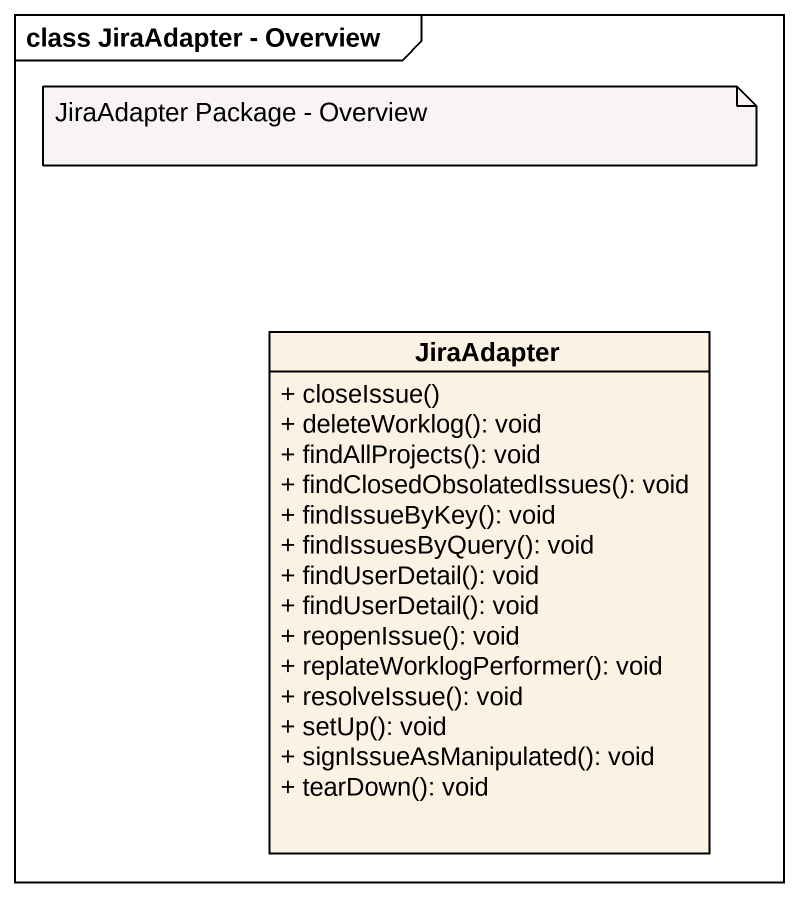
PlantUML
@startuml
mainframe class JiraAdapter - Overview
hide circle
hide empty members
skinparam classAttributeIconSize 0
class JiraAdapter {
  + closeIssue()
  + deleteWorklog(): void
  + findAllProjects(): void
  + findClosedObsolatedIssues(): void
  + findIssueByKey(): void
  + findIssuesByQuery(): void
  + findUserDetail(): void
  + findUserDetail(): void
  + reopenIssue(): void
  + replateWorklogPerformer(): void
  + resolveIssue(): void
  + setUp(): void
  + signIssueAsManipulated(): void
  + tearDown(): void
}
note as N1
  JiraAdapter Package - Overview
end note
@enduml
